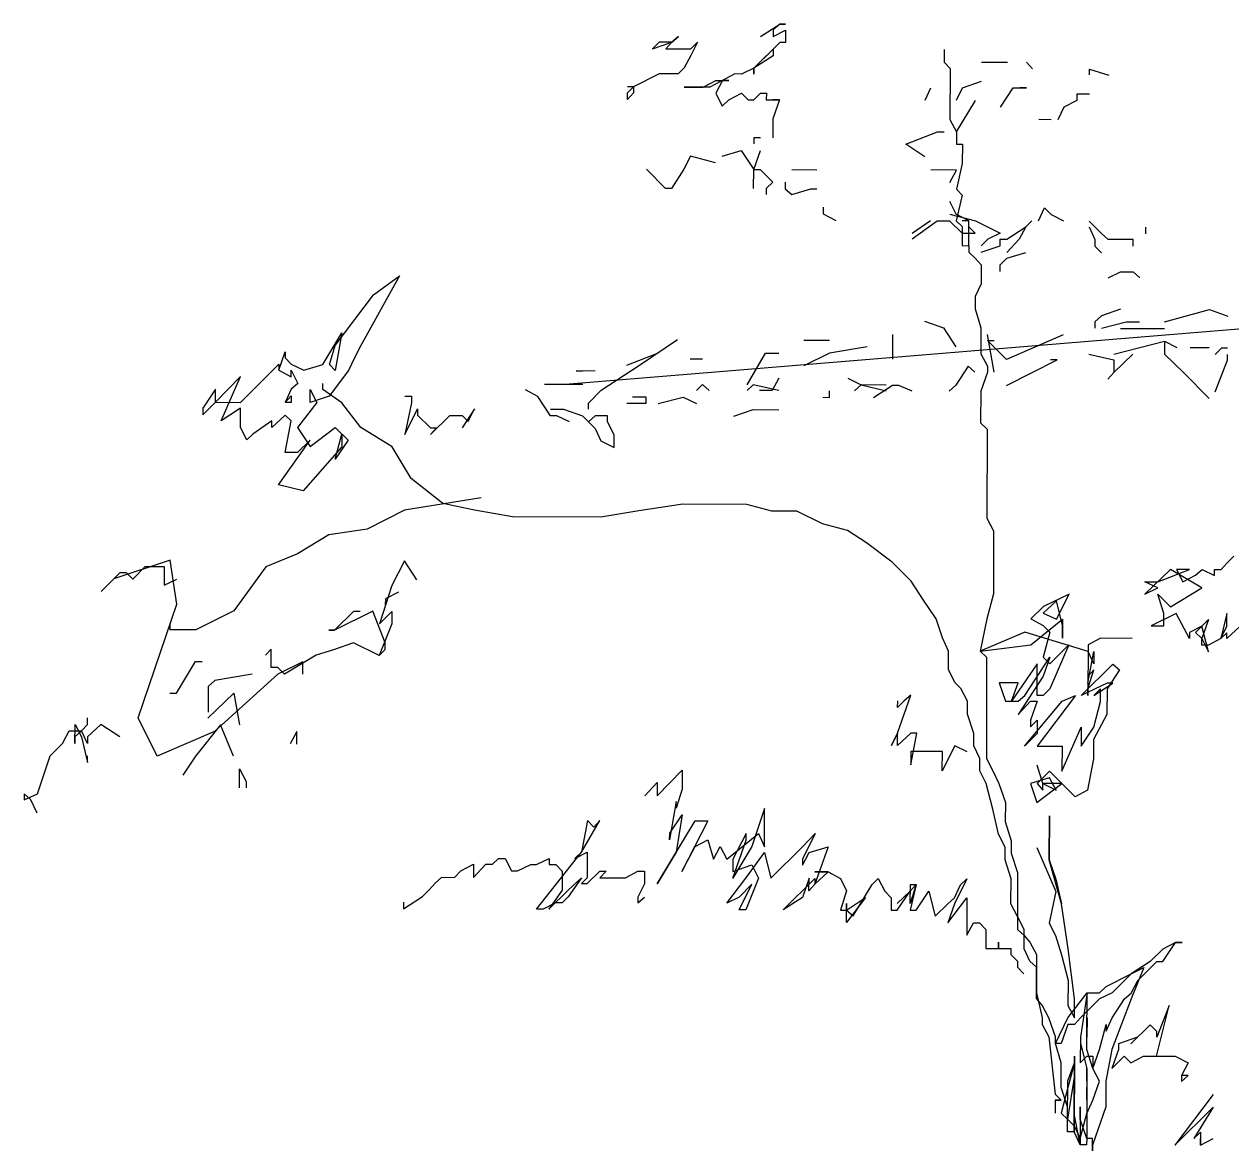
# Model space of a CAD drawing. Extents: x 2.52 to 6.06, y 1.1 to 8.22.
# Drawn here: x 2.966 to 4.181, y 7.091 to 8.224 of the extents above; entities that cross this region are included whole.
import ezdxf

# ---------------------------------------------------------------- set-up
doc = ezdxf.new("R2010")
doc.units = 0
doc.header["$LTSCALE"] = 0.4
doc.header["$MEASUREMENT"] = 0
doc.layers.add('CERCHA', color=7, linetype='CONTINUOUS')

msp = doc.modelspace()

# ---------------------------------------------------------------- linework, layer by layer
at = {"layer": 'CERCHA'}
for p, q in [((3.7068, 8.2112), (3.726, 8.2238)), ((3.726, 8.2238), (3.7194, 8.2179)), ((3.7319, 8.2237), (3.726, 8.2238)), ((3.726, 8.2238), (3.7319, 8.2237)), ((3.6241, 8.2115), (3.6174, 8.2056)), ((3.6174, 8.2056), (3.6241, 8.2115)), ((3.7194, 8.2179), (3.7194, 8.2112)), ((3.7194, 8.2112), (3.7319, 8.2178)), ((3.7319, 8.2178), (3.7319, 8.2053)), ((3.5982, 8.199), (3.6174, 8.2056)), ((3.6049, 8.2056), (3.5982, 8.199)), ((3.6174, 8.2056), (3.6049, 8.2056)), ((3.6174, 8.2056), (3.6115, 8.199)), ((3.6115, 8.199), (3.6366, 8.1989)), ((3.6433, 8.2055), (3.6366, 8.1922)), ((3.6366, 8.1989), (3.6433, 8.2055)), ((3.726, 8.2053), (3.7001, 8.1795)), ((3.7001, 8.1795), (3.7193, 8.1987)), ((3.7193, 8.1987), (3.7193, 8.192)), ((3.7319, 8.2053), (3.726, 8.2053)), ((3.8914, 8.1982), (3.8914, 8.1856)), ((3.6366, 8.1922), (3.6299, 8.1797)), ((3.7193, 8.192), (3.7001, 8.1795)), ((3.8914, 8.1856), (3.8973, 8.179)), ((3.929, 8.1855), (3.9549, 8.1855)), ((3.9741, 8.1854), (3.98, 8.1788)), ((3.6048, 8.1739), (3.5789, 8.1606)), ((3.624, 8.1738), (3.6048, 8.1739)), ((3.6299, 8.1797), (3.624, 8.1738)), ((3.6808, 8.1737), (3.6557, 8.1604)), ((3.6875, 8.1736), (3.6808, 8.1737)), ((3.7001, 8.1795), (3.6875, 8.1736)), ((3.7, 8.1736), (3.7001, 8.1795)), ((3.7001, 8.1795), (3.7, 8.1736)), ((3.8973, 8.179), (3.8971, 8.128)), ((4.0376, 8.1786), (4.0568, 8.1726)), ((4.0376, 8.1727), (4.0376, 8.1786)), ((3.6491, 8.1604), (3.6616, 8.1671)), ((3.6616, 8.1671), (3.6749, 8.167)), ((3.6683, 8.167), (3.6616, 8.1545)), ((3.6749, 8.167), (3.6683, 8.167)), ((3.9098, 8.1597), (3.929, 8.1663)), ((3.5789, 8.1606), (3.573, 8.1607)), ((3.573, 8.1547), (3.5789, 8.1606)), ((3.573, 8.1481), (3.573, 8.1547)), ((3.5789, 8.1547), (3.573, 8.1481)), ((3.5789, 8.1606), (3.5789, 8.1547)), ((3.6299, 8.1605), (3.6491, 8.1604)), ((3.6557, 8.1604), (3.6299, 8.1605)), ((3.6616, 8.1545), (3.6682, 8.1412)), ((3.6749, 8.1478), (3.6874, 8.1544)), ((3.6874, 8.1544), (3.6941, 8.1478)), ((3.7, 8.1478), (3.7066, 8.1544)), ((3.7066, 8.1544), (3.7126, 8.1544)), ((3.7126, 8.1544), (3.7125, 8.1477)), ((3.8721, 8.1473), (3.878, 8.1598)), ((3.9038, 8.1472), (3.9098, 8.1597)), ((3.9481, 8.1404), (3.9607, 8.1596)), ((3.9607, 8.1596), (3.974, 8.1596)), ((3.974, 8.1596), (3.9674, 8.1596)), ((4.0249, 8.1535), (4.0249, 8.1469)), ((4.0375, 8.1535), (4.0249, 8.1535)), ((3.6682, 8.1412), (3.6749, 8.1478)), ((3.6941, 8.1478), (3.7, 8.1478)), ((3.7125, 8.1477), (3.7258, 8.1477)), ((3.7258, 8.1477), (3.7191, 8.1285)), ((3.7192, 8.1477), (3.7258, 8.1477)), ((3.7258, 8.1477), (3.7192, 8.1477)), ((3.7192, 8.1477), (3.7258, 8.1477)), ((3.7258, 8.1477), (3.7192, 8.1477)), ((3.9037, 8.1154), (3.923, 8.1471)), ((4.0116, 8.1403), (4.0057, 8.1277)), ((4.0249, 8.1469), (4.0116, 8.1403)), ((3.7191, 8.1285), (3.7191, 8.1093)), ((3.8971, 8.128), (3.9037, 8.1154)), ((3.999, 8.1277), (3.9865, 8.1278)), ((3.8527, 8.103), (3.8845, 8.1155)), ((3.8845, 8.1155), (3.8912, 8.1155)), ((3.9037, 8.1154), (3.9037, 8.1029)), ((3.6999, 8.1093), (3.6999, 8.1034)), ((3.7065, 8.1093), (3.6999, 8.1093)), ((3.8719, 8.0904), (3.8527, 8.103)), ((3.9037, 8.1029), (3.9096, 8.1029)), ((3.9096, 8.1029), (3.9095, 8.0837)), ((3.6363, 8.0911), (3.6296, 8.0778)), ((3.6614, 8.0843), (3.6363, 8.0911)), ((3.6681, 8.091), (3.6873, 8.0968)), ((3.6873, 8.0968), (3.6998, 8.0776)), ((3.6998, 8.0776), (3.7065, 8.0968)), ((3.6111, 8.0586), (3.592, 8.0779)), ((3.6296, 8.0778), (3.617, 8.0586)), ((3.6997, 8.0584), (3.6998, 8.0776)), ((3.6998, 8.0776), (3.7064, 8.0776)), ((3.7064, 8.0776), (3.719, 8.065)), ((3.7382, 8.0775), (3.7633, 8.0774)), ((3.9036, 8.077), (3.8778, 8.0771)), ((3.8969, 8.0645), (3.9036, 8.077)), ((3.9095, 8.0837), (3.9036, 8.0578)), ((3.719, 8.065), (3.7123, 8.0584)), ((3.7315, 8.065), (3.7315, 8.0583)), ((3.617, 8.0586), (3.6111, 8.0586)), ((3.7123, 8.0584), (3.7123, 8.0524)), ((3.7315, 8.0583), (3.7381, 8.0524)), ((3.7381, 8.0524), (3.7573, 8.0582)), ((3.7573, 8.0582), (3.7632, 8.0582)), ((3.9095, 8.0519), (3.9035, 8.0261)), ((3.9036, 8.0578), (3.9095, 8.0519)), ((3.7698, 8.0397), (3.7698, 8.0331)), ((3.9035, 8.0327), (3.8969, 8.0453)), ((3.7698, 8.0331), (3.7824, 8.0264)), ((3.8969, 8.0327), (3.9227, 8.026)), ((3.916, 8.026), (3.9035, 8.0327)), ((3.9862, 8.0259), (3.9921, 8.0391)), ((3.9921, 8.0391), (3.9988, 8.0325)), ((3.9988, 8.0325), (4.0113, 8.0258)), ((3.8591, 8.0136), (3.8776, 8.0262)), ((3.8591, 8.0077), (3.8843, 8.0261)), ((3.8843, 8.0261), (3.8968, 8.0261)), ((3.8968, 8.0261), (3.9094, 8.0135)), ((3.9035, 8.0261), (3.9094, 8.0202)), ((3.9094, 8.0202), (3.9093, 8.001)), ((3.916, 8.026), (3.9094, 8.0261)), ((3.916, 8.0009), (3.916, 8.026)), ((3.916, 8.0201), (3.916, 8.026)), ((3.9226, 8.0135), (3.916, 8.0201)), ((3.9227, 8.026), (3.9478, 8.0134)), ((3.9544, 8.0075), (3.9736, 8.02)), ((3.9736, 8.02), (3.9669, 8.0074)), ((3.9796, 8.0259), (3.9736, 8.02)), ((4.0371, 8.0198), (4.043, 8.0072)), ((4.0497, 8.0131), (4.0372, 8.0257)), ((4.094, 8.013), (4.094, 8.0197)), ((3.9094, 8.0135), (3.9226, 8.0135)), ((3.9352, 8.0075), (3.9285, 8.0009)), ((3.9478, 8.0134), (3.9352, 8.0075)), ((3.9477, 8.0075), (3.9544, 8.0075)), ((3.9477, 8.0009), (3.9477, 8.0075)), ((3.9669, 8.0074), (3.9544, 7.9942)), ((4.043, 8.0072), (4.043, 8.0006)), ((4.0563, 8.0072), (4.0497, 8.0131)), ((4.0814, 8.0071), (4.0563, 8.0072)), ((4.0814, 8.0005), (4.0814, 8.0071)), ((3.9093, 8.001), (3.916, 8.0009)), ((3.916, 8.0009), (3.916, 7.9943)), ((3.916, 7.9943), (3.9226, 7.9884)), ((3.9285, 7.9943), (3.9477, 8.0009)), ((3.9543, 7.9883), (3.9736, 7.9941)), ((4.043, 8.0006), (4.0496, 7.9939)), ((3.9226, 7.9884), (3.9285, 7.9817)), ((3.9285, 7.9817), (3.9284, 7.9625)), ((3.9477, 7.9817), (3.9543, 7.9883)), ((3.9477, 7.975), (3.9477, 7.9817)), ((3.3435, 7.9707), (3.3049, 7.9007)), ((3.3176, 7.9516), (3.3435, 7.9707)), ((4.0562, 7.9688), (4.0688, 7.9747)), ((4.0688, 7.9747), (4.0813, 7.9746)), ((4.0813, 7.9746), (4.088, 7.9687)), ((4.7113, 7.9604), (3.5146, 7.8617)), ((3.9284, 7.9625), (3.9225, 7.95)), ((3.2791, 7.9007), (3.3176, 7.9516)), ((3.9225, 7.95), (3.9224, 7.9374)), ((3.9224, 7.9374), (3.9283, 7.9182)), ((4.0495, 7.9304), (4.0428, 7.9245)), ((4.0687, 7.937), (4.0495, 7.9304)), ((4.1129, 7.9243), (4.158, 7.9368)), ((4.158, 7.9368), (4.1765, 7.9301)), ((3.8715, 7.925), (3.8906, 7.9183)), ((3.8906, 7.9183), (3.9031, 7.8991)), ((3.9283, 7.9182), (3.9282, 7.8923)), ((4.0428, 7.9245), (4.0428, 7.9179)), ((4.0494, 7.9179), (4.0745, 7.9244)), ((4.0745, 7.9244), (4.0878, 7.9244)), ((3.2665, 7.8816), (3.2858, 7.9133)), ((3.2858, 7.9133), (3.279, 7.8756)), ((3.5848, 7.8807), (3.6233, 7.9065)), ((3.7503, 7.9061), (3.7761, 7.906)), ((3.8396, 7.8867), (3.8397, 7.9118)), ((3.9415, 7.8738), (3.9349, 7.9115)), ((4.011, 7.9113), (3.9541, 7.8864)), ((4.0686, 7.9178), (4.1129, 7.9177)), ((3.2222, 7.8758), (3.2288, 7.8942)), ((3.2288, 7.8942), (3.2288, 7.8883)), ((3.2731, 7.8816), (3.2791, 7.9007)), ((3.3049, 7.9007), (3.2983, 7.8881)), ((3.8138, 7.8993), (3.7761, 7.8928)), ((3.9349, 7.9056), (3.9416, 7.9056)), ((3.9541, 7.8864), (3.9349, 7.9056)), ((4.0619, 7.892), (4.1129, 7.9051)), ((4.1129, 7.9051), (4.1129, 7.8918)), ((4.1129, 7.9051), (4.1254, 7.8985)), ((4.1579, 7.8984), (4.1387, 7.8984)), ((4.1638, 7.8917), (4.1705, 7.8983)), ((4.1705, 7.8983), (4.1764, 7.8983)), ((3.1837, 7.8434), (3.2222, 7.8817)), ((3.2222, 7.8817), (3.2222, 7.8758)), ((3.2288, 7.8883), (3.2347, 7.8817)), ((3.2347, 7.8817), (3.2473, 7.8757)), ((3.2983, 7.8881), (3.2923, 7.8756)), ((3.5722, 7.8808), (3.604, 7.8932)), ((3.6358, 7.8872), (3.6483, 7.8872)), ((3.6933, 7.8612), (3.7118, 7.8929)), ((3.7118, 7.8929), (3.7251, 7.8929)), ((3.7761, 7.8928), (3.7502, 7.8803)), ((3.9282, 7.8923), (3.9348, 7.8798)), ((3.954, 7.8605), (4.005, 7.8862)), ((4.005, 7.8862), (3.9984, 7.8862)), ((4.0368, 7.892), (4.0619, 7.8861)), ((4.0619, 7.8735), (4.0811, 7.8919)), ((4.0619, 7.8861), (4.0619, 7.8735)), ((4.1129, 7.8918), (4.132, 7.8733)), ((4.1637, 7.854), (4.1764, 7.8858)), ((4.1764, 7.8858), (4.1764, 7.8917)), ((3.2222, 7.8758), (3.2347, 7.8691)), ((3.2347, 7.8758), (3.2413, 7.8624)), ((3.2347, 7.8691), (3.2347, 7.8758)), ((3.2473, 7.8757), (3.2665, 7.8816)), ((3.2923, 7.8756), (3.273, 7.8498)), ((3.279, 7.8756), (3.2731, 7.8816)), ((3.5213, 7.875), (3.5279, 7.875)), ((3.5405, 7.8749), (3.5213, 7.875)), ((3.5463, 7.8557), (3.5848, 7.8807)), ((3.9156, 7.8798), (3.903, 7.8607)), ((3.9223, 7.8739), (3.9156, 7.8798)), ((3.9156, 7.8798), (3.9223, 7.8739)), ((3.9348, 7.8739), (3.9281, 7.8547)), ((3.9348, 7.8798), (3.9348, 7.8739)), ((4.0559, 7.8669), (4.0619, 7.8735)), ((4.132, 7.8733), (4.1578, 7.8474)), ((3.1837, 7.8693), (3.1585, 7.8435)), ((3.1644, 7.825), (3.1837, 7.8693)), ((3.2413, 7.8624), (3.2347, 7.8566)), ((3.2664, 7.8565), (3.2664, 7.8624)), ((3.4895, 7.8618), (3.5279, 7.8617)), ((3.6482, 7.8613), (3.6423, 7.8555)), ((3.6549, 7.8554), (3.6482, 7.8613)), ((3.6992, 7.8612), (3.6933, 7.8553)), ((3.725, 7.8552), (3.6992, 7.8612)), ((3.7251, 7.8678), (3.7184, 7.8552)), ((3.7945, 7.8676), (3.8078, 7.8609)), ((3.8078, 7.8609), (3.8011, 7.855)), ((3.8078, 7.8609), (3.8329, 7.8549)), ((3.8329, 7.8608), (3.8078, 7.8609)), ((3.8203, 7.8483), (3.8395, 7.8608)), ((3.8395, 7.8608), (3.8454, 7.8608)), ((3.8454, 7.8608), (3.8587, 7.8549)), ((3.903, 7.8607), (3.8964, 7.8548)), ((3.1586, 7.8568), (3.146, 7.8376)), ((3.1585, 7.8435), (3.1586, 7.8568)), ((3.2347, 7.8566), (3.2287, 7.8433)), ((3.2287, 7.8433), (3.2346, 7.8499)), ((3.2346, 7.8499), (3.2346, 7.8433)), ((3.2538, 7.8432), (3.2539, 7.8565)), ((3.273, 7.8498), (3.2538, 7.8432)), ((3.2539, 7.8565), (3.2605, 7.8432)), ((3.2856, 7.8431), (3.2664, 7.8565)), ((3.3491, 7.8496), (3.3558, 7.8496)), ((3.3558, 7.8496), (3.3557, 7.8429)), ((3.4828, 7.8492), (3.4702, 7.8559)), ((3.4953, 7.83), (3.4828, 7.8492)), ((3.5337, 7.8425), (3.5463, 7.8557)), ((3.578, 7.849), (3.5913, 7.8489)), ((3.5913, 7.8489), (3.5913, 7.8423)), ((3.6039, 7.8423), (3.629, 7.8488)), ((3.629, 7.8488), (3.6423, 7.8422)), ((3.7184, 7.8552), (3.7058, 7.8553)), ((3.7693, 7.8485), (3.776, 7.8484)), ((3.776, 7.8484), (3.776, 7.8551)), ((3.9281, 7.8547), (3.928, 7.8229)), ((3.146, 7.8309), (3.1585, 7.8435)), ((3.146, 7.8376), (3.146, 7.8309)), ((3.1585, 7.8435), (3.1837, 7.8434)), ((3.1836, 7.8375), (3.1644, 7.825)), ((3.1836, 7.8183), (3.1836, 7.8375)), ((3.2346, 7.8433), (3.2287, 7.8433)), ((3.2605, 7.8432), (3.2412, 7.8181)), ((3.3047, 7.818), (3.2856, 7.8431)), ((3.3557, 7.8429), (3.349, 7.8112)), ((3.349, 7.8112), (3.3616, 7.837)), ((3.3616, 7.837), (3.3616, 7.8304)), ((3.4192, 7.8369), (3.4066, 7.8177)), ((3.4126, 7.8243), (3.4192, 7.8369)), ((3.4953, 7.8366), (3.5086, 7.8366)), ((3.5086, 7.8366), (3.5278, 7.8299)), ((3.5337, 7.8365), (3.5337, 7.8425)), ((3.5913, 7.8423), (3.5721, 7.8423)), ((3.6799, 7.8295), (3.6991, 7.8361)), ((3.6991, 7.8361), (3.725, 7.836)), ((3.2154, 7.8249), (3.1961, 7.8116)), ((3.2287, 7.8307), (3.2153, 7.8182)), ((3.2153, 7.8182), (3.2154, 7.8249)), ((3.2286, 7.7931), (3.2346, 7.8248)), ((3.2346, 7.8248), (3.2287, 7.8307)), ((3.3616, 7.8304), (3.3749, 7.8178)), ((3.3749, 7.8111), (3.3941, 7.8303)), ((3.3941, 7.8303), (3.4067, 7.8302)), ((3.4067, 7.8302), (3.4126, 7.8243)), ((3.5019, 7.83), (3.4953, 7.83)), ((3.5145, 7.824), (3.5019, 7.83)), ((3.5278, 7.8299), (3.5403, 7.8173)), ((3.5403, 7.8299), (3.5337, 7.824)), ((3.5529, 7.8298), (3.5403, 7.8299)), ((3.5529, 7.8239), (3.5529, 7.8298)), ((3.5595, 7.8106), (3.5529, 7.8239)), ((3.928, 7.8229), (3.9347, 7.8163)), ((3.1902, 7.8057), (3.1836, 7.8183)), ((3.1961, 7.8116), (3.1902, 7.8057)), ((3.2412, 7.8181), (3.2537, 7.7989)), ((3.2537, 7.7989), (3.2789, 7.818)), ((3.2788, 7.7863), (3.2855, 7.8114)), ((3.2789, 7.818), (3.2921, 7.8054)), ((3.2855, 7.8114), (3.2855, 7.7988)), ((3.3364, 7.7987), (3.3047, 7.818)), ((3.3808, 7.8178), (3.3749, 7.8111)), ((3.3749, 7.8178), (3.3808, 7.8178)), ((3.5403, 7.8173), (3.5462, 7.8048)), ((3.5594, 7.7981), (3.5595, 7.8106)), ((3.9347, 7.8163), (3.9344, 7.7269)), ((3.2218, 7.7606), (3.2537, 7.8055)), ((3.2537, 7.8055), (3.2411, 7.793)), ((3.2855, 7.7988), (3.2469, 7.7546)), ((3.2921, 7.8054), (3.2788, 7.7863)), ((3.3555, 7.7669), (3.3364, 7.7987)), ((3.5462, 7.8048), (3.5594, 7.7981)), ((3.2411, 7.793), (3.2286, 7.7931)), ((3.2469, 7.7546), (3.2218, 7.7606)), ((3.3872, 7.7417), (3.3555, 7.7669)), ((3.4256, 7.7475), (3.3488, 7.7351)), ((3.419, 7.7349), (3.3872, 7.7417)), ((3.6287, 7.741), (3.5844, 7.7345)), ((3.693, 7.7408), (3.6287, 7.741)), ((3.7181, 7.7341), (3.693, 7.7408)), ((3.3488, 7.7351), (3.3111, 7.716)), ((3.4573, 7.7282), (3.419, 7.7349)), ((3.546, 7.7279), (3.4573, 7.7282)), ((3.5844, 7.7345), (3.546, 7.7279)), ((3.7432, 7.7341), (3.7181, 7.7341)), ((3.769, 7.7214), (3.7432, 7.7341)), ((3.9344, 7.7269), (3.941, 7.7143)), ((3.3111, 7.716), (3.2727, 7.7102)), ((3.7941, 7.7147), (3.769, 7.7214)), ((3.8132, 7.7021), (3.7941, 7.7147)), ((3.941, 7.7143), (3.9409, 7.6508)), ((3.2727, 7.7102), (3.2409, 7.6911)), ((3.839, 7.6828), (3.8132, 7.7021)), ((3.2409, 7.6911), (3.2091, 7.6779)), ((4.1758, 7.6819), (4.1825, 7.6886)), ((3.1131, 7.6848), (3.0562, 7.6658)), ((3.0754, 7.6657), (3.0879, 7.6782)), ((3.0879, 7.6782), (3.1071, 7.6782)), ((3.1071, 7.6782), (3.1071, 7.6597)), ((3.1196, 7.6405), (3.1131, 7.6848)), ((3.2091, 7.6779), (3.1772, 7.6337)), ((3.3487, 7.6842), (3.336, 7.6591)), ((3.3612, 7.6649), (3.3487, 7.6842)), ((3.8582, 7.6636), (3.839, 7.6828)), ((4.1189, 7.6754), (4.093, 7.6504)), ((4.1063, 7.6629), (4.1381, 7.6754)), ((4.1506, 7.6569), (4.1189, 7.6754)), ((4.1248, 7.6754), (4.1314, 7.6628)), ((4.1381, 7.6754), (4.1248, 7.6754)), ((4.144, 7.6695), (4.1507, 7.6753)), ((4.1507, 7.6753), (4.1632, 7.6694)), ((4.1632, 7.6753), (4.1699, 7.6753)), ((4.1632, 7.6694), (4.1632, 7.6753)), ((4.1699, 7.6753), (4.1758, 7.6819)), ((3.0436, 7.6532), (3.0628, 7.6724)), ((3.0562, 7.6658), (3.0436, 7.6532)), ((3.0628, 7.6724), (3.0687, 7.6724)), ((3.0687, 7.6724), (3.0754, 7.6657)), ((3.1071, 7.6597), (3.1197, 7.6656)), ((3.8707, 7.6444), (3.8582, 7.6636)), ((4.1314, 7.6628), (4.144, 7.6695)), ((3.336, 7.6591), (3.3234, 7.6207)), ((3.3427, 7.6524), (3.3294, 7.6458)), ((4.093, 7.663), (4.1063, 7.6629)), ((4.1063, 7.657), (4.093, 7.663)), ((4.093, 7.6504), (4.1063, 7.657)), ((4.1188, 7.6378), (4.1506, 7.6569)), ((3.0809, 7.5261), (3.1196, 7.6405)), ((3.3294, 7.6458), (3.3293, 7.6399)), ((3.8832, 7.6259), (3.8707, 7.6444)), ((3.9409, 7.6508), (3.9342, 7.6257)), ((4.0044, 7.644), (3.991, 7.6315)), ((4.0169, 7.6506), (3.9911, 7.6381)), ((4.0043, 7.6255), (4.0169, 7.6506)), ((4.0102, 7.6189), (4.0044, 7.644)), ((4.1063, 7.6504), (4.1188, 7.6378)), ((4.1122, 7.6311), (4.1063, 7.6504)), ((3.1772, 7.6337), (3.1387, 7.6146)), ((3.2783, 7.6142), (3.2976, 7.6334)), ((3.3168, 7.6333), (3.2783, 7.6142)), ((3.2976, 7.6334), (3.3042, 7.6333)), ((3.3292, 7.6015), (3.3168, 7.6333)), ((3.3234, 7.6207), (3.336, 7.6332)), ((3.336, 7.6332), (3.3359, 7.6207)), ((3.9911, 7.6381), (3.9785, 7.6256)), ((3.991, 7.6315), (4.0043, 7.6255)), ((4.1247, 7.6311), (4.0996, 7.6186)), ((4.1121, 7.6186), (4.1122, 7.6311)), ((4.1379, 7.606), (4.1247, 7.6311)), ((4.1757, 7.631), (4.1697, 7.6059)), ((4.1756, 7.6184), (4.1757, 7.631)), ((3.1129, 7.6147), (3.1129, 7.6213)), ((3.1387, 7.6146), (3.1129, 7.6147)), ((3.3359, 7.6207), (3.3233, 7.589)), ((3.8898, 7.6066), (3.8832, 7.6259)), ((3.9342, 7.6257), (3.9274, 7.5932)), ((3.9784, 7.5997), (4.0102, 7.6255)), ((3.9785, 7.6256), (3.991, 7.6189)), ((3.991, 7.6189), (3.9976, 7.6123)), ((4.0102, 7.6255), (4.0102, 7.6063)), ((4.0102, 7.6063), (4.0102, 7.6189)), ((4.0996, 7.6186), (4.1121, 7.6186)), ((4.1505, 7.6185), (4.1379, 7.6119)), ((4.1439, 7.6119), (4.1572, 7.6251)), ((4.1572, 7.6251), (4.1505, 7.6059)), ((4.1571, 7.5926), (4.1505, 7.6185)), ((4.1697, 7.6059), (4.1756, 7.6184)), ((4.1889, 7.6184), (4.1756, 7.6059)), ((3.2724, 7.6142), (3.2783, 7.6142)), ((3.2783, 7.6142), (3.2724, 7.6142)), ((3.8957, 7.5933), (3.8898, 7.6066)), ((3.9725, 7.6123), (3.9274, 7.5932)), ((4.036, 7.5929), (3.9725, 7.6123)), ((3.9976, 7.6123), (3.9909, 7.5872)), ((4.0486, 7.6062), (4.036, 7.5996)), ((4.0803, 7.6061), (4.0486, 7.6062)), ((4.1379, 7.6119), (4.1379, 7.606)), ((4.1505, 7.6059), (4.1439, 7.6119)), ((4.1505, 7.6059), (4.1571, 7.5926)), ((4.1505, 7.5993), (4.1505, 7.6059)), ((4.1697, 7.6059), (4.1571, 7.5993)), ((4.1756, 7.6118), (4.1697, 7.6059)), ((4.1756, 7.6059), (4.1756, 7.6118)), ((3.2088, 7.5893), (3.2147, 7.5952)), ((3.2147, 7.5952), (3.2088, 7.5893)), ((3.2147, 7.5767), (3.2147, 7.5952)), ((3.2783, 7.595), (3.2598, 7.5891)), ((3.2975, 7.6016), (3.2783, 7.595)), ((3.3233, 7.589), (3.2975, 7.6016)), ((3.3233, 7.589), (3.3292, 7.5949)), ((3.3292, 7.5949), (3.3292, 7.6015)), ((3.8956, 7.5749), (3.8957, 7.5933)), ((3.9274, 7.5932), (3.9784, 7.5997)), ((3.9274, 7.5932), (3.934, 7.5873)), ((4.0168, 7.5996), (3.9975, 7.5554)), ((3.9975, 7.5805), (4.0168, 7.5996)), ((4.036, 7.5996), (4.0359, 7.5486)), ((4.0359, 7.5612), (4.0419, 7.5929)), ((4.0419, 7.5804), (4.036, 7.5929)), ((4.0419, 7.5929), (4.0419, 7.5804)), ((4.1571, 7.5993), (4.1505, 7.5993)), ((3.1194, 7.5511), (3.1386, 7.5828)), ((3.1386, 7.5828), (3.1453, 7.5828)), ((3.2465, 7.5825), (3.2213, 7.57)), ((3.2598, 7.5891), (3.228, 7.57)), ((3.2464, 7.57), (3.2465, 7.5825)), ((3.934, 7.5873), (3.9338, 7.4854)), ((3.985, 7.5805), (3.959, 7.5429)), ((3.9723, 7.5488), (3.9976, 7.5871)), ((3.9849, 7.5488), (3.985, 7.5805)), ((3.9909, 7.5872), (3.9975, 7.5805)), ((3.9976, 7.5871), (3.9909, 7.568)), ((4.0292, 7.5487), (4.0611, 7.5803)), ((4.0611, 7.5803), (4.0677, 7.5744)), ((3.2213, 7.57), (3.1577, 7.5126)), ((3.1955, 7.5701), (3.1578, 7.5636)), ((3.2213, 7.5767), (3.2147, 7.5767)), ((3.228, 7.57), (3.2213, 7.5767)), ((3.9022, 7.5616), (3.8956, 7.5749)), ((3.9909, 7.568), (3.9656, 7.5296)), ((4.0418, 7.5745), (4.0359, 7.5678)), ((4.0359, 7.5553), (4.0418, 7.5745)), ((4.0359, 7.5678), (4.0359, 7.5612)), ((4.0677, 7.5744), (4.0551, 7.5552)), ((3.1578, 7.5636), (3.1511, 7.5577)), ((3.1511, 7.5577), (3.1511, 7.5318)), ((3.9081, 7.5556), (3.9022, 7.5616)), ((3.9147, 7.5431), (3.9081, 7.5556)), ((3.9465, 7.5614), (3.9531, 7.5429)), ((3.9657, 7.5614), (3.9465, 7.5614)), ((3.959, 7.5429), (3.9657, 7.5614)), ((3.9975, 7.5554), (3.9908, 7.5488)), ((4.0551, 7.5611), (4.0292, 7.5487)), ((4.0359, 7.5486), (4.0359, 7.5553)), ((4.0418, 7.5486), (4.061, 7.5611)), ((4.0484, 7.5552), (4.0418, 7.5486)), ((4.0484, 7.5427), (4.0484, 7.5552)), ((4.0551, 7.5552), (4.055, 7.5294)), ((4.061, 7.5611), (4.0551, 7.5611)), ((3.1127, 7.5511), (3.1194, 7.5511)), ((3.151, 7.5259), (3.177, 7.551)), ((3.177, 7.551), (3.1828, 7.5192)), ((3.8445, 7.5107), (3.8579, 7.5491)), ((3.8445, 7.5366), (3.8446, 7.5432)), ((3.8512, 7.5432), (3.8445, 7.5366)), ((3.8579, 7.5491), (3.8512, 7.5432)), ((3.9147, 7.5298), (3.9147, 7.5431)), ((3.9531, 7.5429), (3.9657, 7.5429)), ((3.9656, 7.5296), (3.9782, 7.5429)), ((3.9657, 7.5429), (3.9723, 7.5488)), ((3.9722, 7.4978), (4.01, 7.5428)), ((3.9849, 7.5429), (3.9782, 7.5237)), ((3.9782, 7.5429), (3.9849, 7.5429)), ((4.0233, 7.5487), (3.9848, 7.4978)), ((3.9908, 7.5488), (3.9849, 7.5488)), ((4.01, 7.5428), (4.0233, 7.5487)), ((4.0417, 7.5169), (4.0484, 7.5427)), ((3.9213, 7.5105), (3.9147, 7.5298)), ((3.0173, 7.5004), (3.0174, 7.5196)), ((3.0174, 7.5196), (3.024, 7.5071)), ((3.024, 7.513), (3.0299, 7.5196)), ((3.0299, 7.5196), (3.0299, 7.5263)), ((3.0432, 7.5196), (3.0299, 7.5071)), ((3.0624, 7.507), (3.0432, 7.5196)), ((3.1, 7.4877), (3.0809, 7.5261)), ((3.1636, 7.5192), (3.1384, 7.4876)), ((3.1768, 7.4875), (3.1636, 7.5192)), ((3.9782, 7.517), (3.9848, 7.5237)), ((3.9782, 7.5237), (3.9782, 7.517)), ((3.9848, 7.5237), (3.9848, 7.5104)), ((4.055, 7.5294), (4.0416, 7.5043)), ((3.0047, 7.5005), (3.0114, 7.513)), ((3.0114, 7.513), (3.024, 7.513)), ((3.024, 7.513), (3.0173, 7.5071)), ((3.0173, 7.5071), (3.0173, 7.5004)), ((3.0299, 7.5004), (3.024, 7.513)), ((3.024, 7.5071), (3.0298, 7.4812)), ((3.0299, 7.5071), (3.0299, 7.5004)), ((3.1577, 7.5126), (3.1, 7.4877)), ((3.2404, 7.5124), (3.2337, 7.4999)), ((3.2403, 7.4998), (3.2404, 7.5124)), ((3.8385, 7.4982), (3.8445, 7.5107)), ((3.8445, 7.5107), (3.8385, 7.4982)), ((3.8444, 7.4982), (3.8445, 7.5107)), ((3.8578, 7.5107), (3.8444, 7.4982)), ((3.8577, 7.479), (3.8637, 7.5107)), ((3.8637, 7.5107), (3.8578, 7.5107)), ((3.9213, 7.498), (3.9213, 7.5105)), ((3.9848, 7.5104), (3.9722, 7.4978)), ((4.0098, 7.4726), (4.0291, 7.5169)), ((4.0291, 7.4977), (4.0417, 7.5169)), ((4.0291, 7.5169), (4.0291, 7.4977)), ((2.9922, 7.488), (3.0047, 7.5005)), ((3.902, 7.498), (3.8894, 7.473)), ((3.9146, 7.4921), (3.902, 7.498)), ((3.9271, 7.4854), (3.9213, 7.498)), ((3.9848, 7.4978), (4.0099, 7.4977)), ((4.0099, 7.4977), (4.0098, 7.4726)), ((4.0416, 7.5043), (4.0416, 7.4851)), ((2.9795, 7.4496), (2.9922, 7.488)), ((3.0298, 7.4812), (3.0298, 7.4878)), ((3.1384, 7.4876), (3.1258, 7.4684)), ((3.8577, 7.4922), (3.8577, 7.479)), ((3.8895, 7.4922), (3.8577, 7.4922)), ((3.8894, 7.473), (3.8895, 7.4922)), ((3.9271, 7.4729), (3.9271, 7.4854)), ((3.9338, 7.4854), (3.9404, 7.4728)), ((4.0416, 7.4851), (4.0356, 7.4534)), ((3.1826, 7.4557), (3.1827, 7.4749)), ((3.1827, 7.4749), (3.1893, 7.4623)), ((3.6028, 7.4479), (3.628, 7.4737)), ((3.628, 7.4737), (3.6279, 7.4545)), ((3.9337, 7.4603), (3.9271, 7.4729)), ((3.9404, 7.4728), (3.9463, 7.4603)), ((3.9906, 7.4601), (3.9847, 7.4786)), ((3.9973, 7.4727), (3.9847, 7.4601)), ((4.0098, 7.4601), (3.9973, 7.4727)), ((3.1893, 7.4623), (3.1893, 7.4557)), ((3.5903, 7.4479), (3.6028, 7.4612)), ((3.6028, 7.4612), (3.6028, 7.4479)), ((3.9403, 7.4344), (3.9337, 7.4603)), ((3.9463, 7.4603), (3.9529, 7.441)), ((3.9972, 7.466), (3.978, 7.4602)), ((3.978, 7.4602), (3.9846, 7.4409)), ((3.9846, 7.4409), (4.0098, 7.4601)), ((3.9847, 7.4601), (3.9906, 7.4535)), ((3.9906, 7.4535), (3.9906, 7.4601)), ((3.9906, 7.4601), (4.0038, 7.4534)), ((4.0098, 7.4601), (3.9906, 7.4601)), ((4.0038, 7.4534), (3.9972, 7.466)), ((4.023, 7.4468), (4.0098, 7.4601)), ((2.9662, 7.4437), (2.9795, 7.4496)), ((2.9662, 7.4496), (2.9662, 7.4437)), ((2.9728, 7.4437), (2.9662, 7.4496)), ((3.6279, 7.4545), (3.622, 7.4353)), ((4.0356, 7.4534), (4.023, 7.4468)), ((2.9794, 7.4304), (2.9728, 7.4437)), ((3.622, 7.4419), (3.6152, 7.4035)), ((3.622, 7.4353), (3.622, 7.4419)), ((3.7106, 7.435), (3.6979, 7.3967)), ((3.7105, 7.3966), (3.7106, 7.435)), ((3.9461, 7.4093), (3.9403, 7.4344)), ((3.9529, 7.441), (3.9528, 7.4218)), ((3.5326, 7.423), (3.5266, 7.3912)), ((3.5266, 7.3912), (3.5451, 7.4229)), ((3.5392, 7.4163), (3.5326, 7.423)), ((3.5451, 7.4229), (3.5392, 7.4163)), ((3.6026, 7.3593), (3.6411, 7.4227)), ((3.6153, 7.4102), (3.6279, 7.4286)), ((3.6279, 7.4286), (3.6219, 7.391)), ((3.6537, 7.4226), (3.6277, 7.3718)), ((3.6411, 7.4227), (3.6537, 7.4226)), ((3.9528, 7.4218), (3.9587, 7.4026)), ((3.9971, 7.4276), (3.997, 7.3833)), ((3.997, 7.3833), (3.9971, 7.4276)), ((3.6152, 7.4035), (3.6153, 7.4102)), ((3.6728, 7.3842), (3.7046, 7.4099)), ((3.6921, 7.41), (3.6787, 7.3842)), ((3.6921, 7.4033), (3.6921, 7.41)), ((3.7046, 7.4099), (3.7105, 7.3966)), ((3.7615, 7.4098), (3.7489, 7.384)), ((3.7489, 7.3965), (3.7615, 7.4098)), ((3.9527, 7.396), (3.9461, 7.4093)), ((3.6277, 7.3718), (3.6411, 7.3968)), ((3.6411, 7.3968), (3.6536, 7.4034)), ((3.6536, 7.4034), (3.6595, 7.3842)), ((3.6595, 7.3842), (3.6662, 7.3968)), ((3.6662, 7.3968), (3.6728, 7.3842)), ((3.6787, 7.365), (3.6921, 7.4033)), ((3.6979, 7.3967), (3.6787, 7.365)), ((3.7171, 7.3649), (3.7489, 7.3965)), ((3.7555, 7.3906), (3.7747, 7.3965)), ((3.7747, 7.3965), (3.7614, 7.3588)), ((3.9527, 7.3834), (3.9527, 7.396)), ((3.9587, 7.4026), (3.9586, 7.3901)), ((3.9845, 7.3959), (4.0036, 7.3515)), ((3.4372, 7.3789), (3.4431, 7.3848)), ((3.4431, 7.3848), (3.4498, 7.3848)), ((3.4498, 7.3848), (3.4564, 7.3722)), ((3.4814, 7.3337), (3.5266, 7.3912)), ((3.4815, 7.3788), (3.4941, 7.3847)), ((3.4941, 7.3847), (3.4941, 7.3788)), ((3.5199, 7.3846), (3.5325, 7.3912)), ((3.5266, 7.3912), (3.5199, 7.3846)), ((3.5325, 7.3912), (3.5324, 7.3654)), ((3.6219, 7.391), (3.6026, 7.3593)), ((3.6787, 7.3842), (3.6787, 7.3716)), ((3.6919, 7.3649), (3.7105, 7.3907)), ((3.7105, 7.3907), (3.7171, 7.3649)), ((3.7488, 7.3781), (3.7555, 7.3906)), ((3.7489, 7.384), (3.7488, 7.3781)), ((3.9586, 7.3901), (3.9652, 7.3708)), ((3.3988, 7.3657), (3.4054, 7.3724)), ((3.4054, 7.3724), (3.418, 7.379)), ((3.418, 7.379), (3.418, 7.3657)), ((3.418, 7.3657), (3.4305, 7.3789)), ((3.4305, 7.3789), (3.4372, 7.3789)), ((3.4564, 7.3722), (3.4623, 7.3722)), ((3.4623, 7.3722), (3.4756, 7.3788)), ((3.4756, 7.3788), (3.4815, 7.3788)), ((3.4941, 7.3788), (3.5007, 7.3787)), ((3.5007, 7.3787), (3.5073, 7.3721)), ((3.5073, 7.3721), (3.5073, 7.3529)), ((3.5324, 7.3595), (3.545, 7.372)), ((3.5516, 7.372), (3.545, 7.3653)), ((3.545, 7.372), (3.5516, 7.372)), ((3.5708, 7.3653), (3.5834, 7.3719)), ((3.5834, 7.3719), (3.59, 7.3719)), ((3.59, 7.3719), (3.59, 7.3593)), ((3.6787, 7.3716), (3.6979, 7.3782)), ((3.6979, 7.3782), (3.7045, 7.3649)), ((3.9586, 7.3642), (3.9527, 7.3834)), ((3.997, 7.3833), (4.0036, 7.3641)), ((4.0094, 7.339), (3.997, 7.3833)), ((3.3736, 7.3532), (3.3795, 7.3599)), ((3.3795, 7.3599), (3.3862, 7.3658)), ((3.3862, 7.3658), (3.3988, 7.3657)), ((3.5265, 7.3654), (3.5132, 7.3462)), ((3.5132, 7.3529), (3.5265, 7.3654)), ((3.5324, 7.3654), (3.5265, 7.3595)), ((3.5265, 7.3595), (3.5324, 7.3595)), ((3.545, 7.3653), (3.5708, 7.3653)), ((3.6727, 7.3399), (3.6919, 7.3649)), ((3.7045, 7.3649), (3.6919, 7.3332)), ((3.7295, 7.3331), (3.7614, 7.3647)), ((3.7555, 7.3648), (3.7488, 7.3456)), ((3.7554, 7.3522), (3.7555, 7.3648)), ((3.7614, 7.3714), (3.7747, 7.3714)), ((3.7747, 7.3714), (3.7614, 7.3714)), ((3.7614, 7.3588), (3.7747, 7.3714)), ((3.7614, 7.3647), (3.7614, 7.3588)), ((3.7747, 7.3714), (3.7872, 7.3647)), ((3.7872, 7.3647), (3.7931, 7.3521)), ((3.819, 7.3587), (3.8249, 7.3646)), ((3.8249, 7.3646), (3.8315, 7.352)), ((3.9142, 7.3643), (3.9016, 7.3393)), ((3.9076, 7.3584), (3.9142, 7.3643)), ((3.9585, 7.3391), (3.9586, 7.3642)), ((3.9652, 7.3708), (3.9651, 7.3132)), ((4.0036, 7.3641), (4.0094, 7.339)), ((3.3669, 7.3466), (3.3736, 7.3532)), ((3.4939, 7.3337), (3.5132, 7.3529)), ((3.5073, 7.3529), (3.4939, 7.3337)), ((3.59, 7.3593), (3.5833, 7.346)), ((3.6978, 7.359), (3.6852, 7.3458)), ((3.6852, 7.3332), (3.6978, 7.359)), ((3.7614, 7.3588), (3.7554, 7.3522)), ((3.7931, 7.3521), (3.7871, 7.3329)), ((3.7997, 7.327), (3.819, 7.3587)), ((3.8315, 7.352), (3.8381, 7.3453)), ((3.844, 7.3394), (3.8573, 7.3519)), ((3.8573, 7.3519), (3.844, 7.3394)), ((3.844, 7.3328), (3.8573, 7.3519)), ((3.8633, 7.3586), (3.8573, 7.3327)), ((3.8573, 7.3394), (3.8574, 7.3586)), ((3.8633, 7.3586), (3.8573, 7.3394)), ((3.8573, 7.3519), (3.8633, 7.3586)), ((3.8574, 7.3586), (3.8633, 7.3586)), ((3.8632, 7.3327), (3.8758, 7.3519)), ((3.8758, 7.3519), (3.8824, 7.3268)), ((3.9016, 7.3452), (3.9076, 7.3584)), ((4.0036, 7.3515), (3.9968, 7.3198)), ((3.3477, 7.3341), (3.3669, 7.3466)), ((3.3477, 7.3408), (3.3477, 7.3341)), ((3.5006, 7.3403), (3.488, 7.3337)), ((3.5072, 7.3403), (3.5006, 7.3403)), ((3.5132, 7.3462), (3.5072, 7.3403)), ((3.5833, 7.3401), (3.59, 7.346)), ((3.5833, 7.346), (3.5833, 7.3401)), ((3.6852, 7.3458), (3.6727, 7.3399)), ((3.7488, 7.3456), (3.7295, 7.3331)), ((3.8123, 7.3454), (3.793, 7.3203)), ((3.793, 7.3329), (3.8123, 7.3454)), ((3.7931, 7.3395), (3.793, 7.3329)), ((3.793, 7.3203), (3.7931, 7.3395)), ((3.8381, 7.3453), (3.8381, 7.3328)), ((3.8824, 7.3268), (3.895, 7.3393)), ((3.8949, 7.3201), (3.9142, 7.3451)), ((3.9016, 7.3393), (3.8949, 7.3201)), ((3.895, 7.3393), (3.9016, 7.3452)), ((3.9142, 7.3451), (3.9141, 7.3075)), ((3.9651, 7.3265), (3.9585, 7.3391)), ((4.016, 7.2939), (4.0094, 7.339)), ((3.488, 7.3337), (3.4814, 7.3337)), ((3.6919, 7.3332), (3.6852, 7.3332)), ((3.7871, 7.3329), (3.793, 7.3329)), ((3.793, 7.3329), (3.7997, 7.327)), ((3.8381, 7.3328), (3.844, 7.3328)), ((3.8573, 7.3327), (3.8632, 7.3327)), ((3.9717, 7.3132), (3.9651, 7.3265)), ((3.9141, 7.3075), (3.9208, 7.32)), ((3.9208, 7.32), (3.9267, 7.32)), ((3.9267, 7.32), (3.9333, 7.3133)), ((3.9333, 7.3133), (3.9333, 7.2941)), ((3.9651, 7.3132), (3.9717, 7.3073)), ((3.9717, 7.294), (3.9717, 7.3132)), ((3.9968, 7.3198), (4.0034, 7.3072)), ((3.9458, 7.3007), (3.9458, 7.2941)), ((3.9458, 7.2941), (3.9458, 7.3007)), ((3.9717, 7.3073), (3.9776, 7.3006)), ((3.9776, 7.3006), (3.9842, 7.2881)), ((4.0034, 7.3072), (4.0093, 7.288)), ((4.1238, 7.3002), (4.1112, 7.2936)), ((4.1112, 7.2811), (4.1238, 7.3002)), ((4.1305, 7.3002), (4.1238, 7.3002)), ((4.1238, 7.3002), (4.1305, 7.3002)), ((3.9333, 7.2941), (3.9458, 7.2941)), ((3.9458, 7.2941), (3.9584, 7.2941)), ((3.9584, 7.2941), (3.9583, 7.2881)), ((3.9583, 7.2881), (3.965, 7.2815)), ((3.9775, 7.2814), (3.9717, 7.294)), ((3.9842, 7.2881), (3.9841, 7.2497)), ((4.0093, 7.288), (4.0159, 7.2621)), ((4.0225, 7.2437), (4.016, 7.2939)), ((4.1112, 7.2936), (4.0986, 7.2811)), ((3.965, 7.2815), (3.965, 7.2756)), ((3.965, 7.2756), (3.9716, 7.2689)), ((3.9842, 7.2755), (3.9775, 7.2814)), ((3.9841, 7.2438), (3.9842, 7.2755)), ((4.092, 7.2752), (4.0793, 7.2435)), ((4.0986, 7.2811), (4.0794, 7.2686)), ((4.0794, 7.2686), (4.092, 7.2752)), ((4.086, 7.2619), (4.1053, 7.2811)), ((4.1053, 7.2811), (4.1112, 7.2811)), ((4.0543, 7.2561), (4.0794, 7.2686)), ((4.0794, 7.2686), (4.0602, 7.2495)), ((4.0159, 7.2621), (4.0158, 7.237)), ((4.0476, 7.2495), (4.0543, 7.2561)), ((4.0794, 7.2494), (4.086, 7.2619)), ((3.9841, 7.2497), (3.9899, 7.2245)), ((3.99, 7.2371), (3.9841, 7.2438)), ((4.0158, 7.2245), (4.035, 7.2495)), ((4.0224, 7.2245), (4.0225, 7.2437)), ((4.035, 7.2495), (4.0283, 7.2052)), ((4.0476, 7.2436), (4.0283, 7.2244)), ((4.0349, 7.2052), (4.035, 7.2495)), ((4.035, 7.2495), (4.0476, 7.2495)), ((4.0602, 7.2495), (4.0476, 7.2436)), ((4.0793, 7.2435), (4.06, 7.1926)), ((4.0601, 7.2244), (4.0727, 7.2435)), ((4.0727, 7.2435), (4.0794, 7.2494)), ((3.9966, 7.2245), (3.99, 7.2371)), ((4.0158, 7.237), (4.0224, 7.2245)), ((4.105, 7.1858), (4.1177, 7.2368)), ((4.1177, 7.2368), (4.1051, 7.205)), ((3.9899, 7.2245), (3.9899, 7.2179)), ((3.9899, 7.2179), (3.9965, 7.2053)), ((4.0032, 7.2053), (3.9966, 7.2245)), ((4.0032, 7.1987), (4.0158, 7.2245)), ((4.0158, 7.2178), (4.0091, 7.1986)), ((4.0224, 7.2178), (4.0158, 7.2178)), ((4.0283, 7.2244), (4.0224, 7.2178)), ((4.035, 7.2244), (4.0349, 7.2052)), ((4.0349, 7.1927), (4.035, 7.2244)), ((4.0475, 7.1926), (4.0542, 7.2177)), ((4.0541, 7.2111), (4.0601, 7.2244)), ((4.0542, 7.2177), (4.0541, 7.2111)), ((4.0985, 7.2176), (4.0792, 7.1985)), ((4.1051, 7.2109), (4.0985, 7.2176)), ((3.9965, 7.2053), (4.003, 7.1477)), ((4.0032, 7.1987), (4.0032, 7.2053)), ((4.0283, 7.2052), (4.0282, 7.1794)), ((4.0859, 7.2051), (4.0667, 7.1985)), ((4.0792, 7.1985), (4.0859, 7.2051)), ((4.1051, 7.205), (4.1051, 7.2109)), ((4.009, 7.1794), (4.0032, 7.1987)), ((4.0091, 7.1986), (4.0032, 7.1987)), ((4.0283, 7.1986), (4.0348, 7.1735)), ((4.0408, 7.1734), (4.0349, 7.1927)), ((4.0408, 7.1734), (4.0475, 7.1926)), ((4.06, 7.1926), (4.054, 7.1609)), ((4.0667, 7.1926), (4.06, 7.1734)), ((4.0667, 7.1985), (4.0667, 7.1926)), ((4.0089, 7.1543), (4.009, 7.1794)), ((4.0223, 7.1794), (4.0156, 7.1543)), ((4.0156, 7.161), (4.0223, 7.1794)), ((4.0223, 7.1861), (4.0221, 7.11)), ((4.0221, 7.11), (4.0223, 7.1794)), ((4.0222, 7.1284), (4.0223, 7.1861)), ((4.0223, 7.1794), (4.0223, 7.1669)), ((4.0282, 7.1794), (4.0349, 7.186)), ((4.0349, 7.186), (4.0408, 7.186)), ((4.0408, 7.186), (4.0408, 7.1734)), ((4.06, 7.1734), (4.0725, 7.1859)), ((4.0725, 7.1859), (4.0792, 7.1793)), ((4.0792, 7.1793), (4.0917, 7.1859)), ((4.0917, 7.1859), (4.1235, 7.1858)), ((4.1235, 7.1858), (4.1368, 7.1791)), ((4.1368, 7.1791), (4.1301, 7.1666)), ((4.0223, 7.1669), (4.0155, 7.1226)), ((4.0348, 7.1735), (4.0348, 7.1417)), ((4.0348, 7.1609), (4.0348, 7.1735)), ((4.0348, 7.1735), (4.0348, 7.1609)), ((4.0474, 7.1609), (4.0408, 7.1734)), ((4.1367, 7.1665), (4.1301, 7.1666)), ((4.1301, 7.1666), (4.1301, 7.1606)), ((4.1301, 7.1606), (4.1367, 7.1665)), ((4.0155, 7.1351), (4.0089, 7.1543)), ((4.0156, 7.1543), (4.0089, 7.1285)), ((4.0155, 7.1226), (4.0156, 7.161)), ((4.0348, 7.1543), (4.0347, 7.1033)), ((4.0348, 7.1417), (4.0348, 7.1543)), ((4.0407, 7.1417), (4.0474, 7.1609)), ((4.054, 7.1609), (4.0539, 7.135)), ((4.003, 7.1477), (4.0089, 7.1418)), ((4.003, 7.1418), (4.003, 7.1285)), ((4.0089, 7.1418), (4.003, 7.1418)), ((4.003, 7.1418), (4.0089, 7.1418)), ((4.0089, 7.1418), (4.003, 7.1418)), ((4.003, 7.1418), (4.0089, 7.1418)), ((4.0089, 7.1418), (4.003, 7.1418)), ((4.003, 7.1418), (4.0089, 7.1418)), ((4.0089, 7.1418), (4.003, 7.1418)), ((4.003, 7.1418), (4.0089, 7.1418)), ((4.0089, 7.1418), (4.003, 7.1418)), ((4.0347, 7.1284), (4.0407, 7.1417)), ((4.1618, 7.1473), (4.1233, 7.0964)), ((4.0155, 7.11), (4.0155, 7.1351)), ((4.0281, 7.1351), (4.028, 7.0967)), ((4.0281, 7.1225), (4.0281, 7.1351)), ((4.0539, 7.135), (4.0405, 7.0966)), ((4.1233, 7.0964), (4.1618, 7.1347)), ((4.1618, 7.1347), (4.1425, 7.103)), ((4.0089, 7.1285), (4.0155, 7.1226)), ((4.0155, 7.1226), (4.0221, 7.1159)), ((4.028, 7.0967), (4.0222, 7.1284)), ((4.028, 7.1033), (4.0347, 7.1284)), ((4.0347, 7.1033), (4.0281, 7.1225)), ((4.0221, 7.11), (4.0155, 7.11)), ((4.0221, 7.1159), (4.028, 7.1033)), ((4.028, 7.0967), (4.0221, 7.11)), ((4.1425, 7.103), (4.1491, 7.1096)), ((4.1491, 7.1096), (4.1491, 7.0963)), ((4.0346, 7.0967), (4.028, 7.0967)), ((4.0347, 7.1033), (4.0346, 7.0967)), ((4.0406, 7.1033), (4.0347, 7.1033)), ((4.0405, 7.0907), (4.0406, 7.1033)), ((4.0405, 7.0966), (4.0405, 7.0907)), ((4.1491, 7.0963), (4.1617, 7.103)), ((4.1491, 7.103), (4.1491, 7.0963)), ((4.1491, 7.0963), (4.1491, 7.103))]:
    msp.add_line(p, q, dxfattribs=at)

doc.saveas('drawing.dxf')
